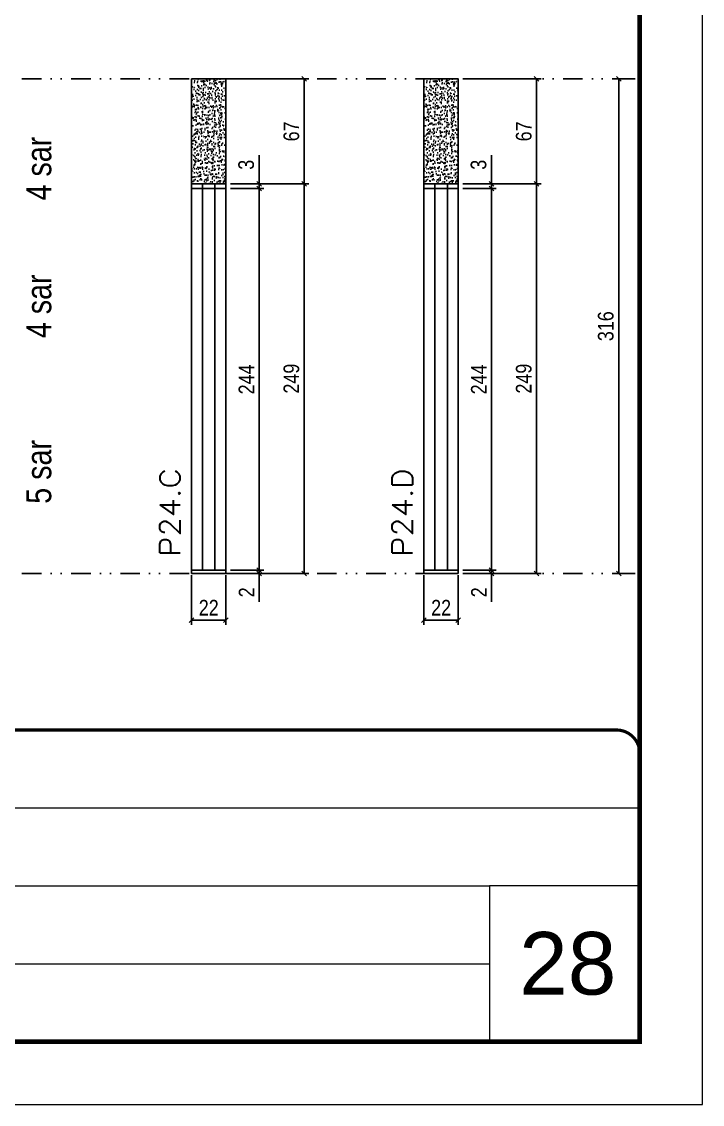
# Model space of a CAD drawing. Extents: x 14400 to 24104, y -21631 to 6985.
# Drawn here: x 20232 to 20667, y -957 to -265 of the extents above; entities that cross this region are included whole.
import ezdxf

# ---------------------------------------------------------------- set-up
doc = ezdxf.new("R2010")
doc.units = 0
for name, pattern in [('CONTINUO', [0]), ('DASHED', [0.75, 0.5, -0.25]), ('DIVIDE2', [0.625, 0.25, -0.125, 0, -0.125, 0, -0.125])]:
    doc.linetypes.add(name, pattern=pattern)
for name, color, linetype, lineweight in [('CARIMBO', 255, 'Continuous', 9), ('Folhas', 255, 'Continuous', 9), ('SARRAFO DE PRESSAO', 251, 'DASHED', 9), ('Texto Seção', 7, 'Continuous', 15)]:
    doc.layers.add(name, color=color, linetype=linetype, lineweight=lineweight)
for name, color, linetype in [('COTA', 241, 'Continuous'), ('NOMENCLATURA', 7, 'Continuous'), ('Nível', 160, 'Continuous'), ('Painéis', 200, 'Continuous'), ('SARR_2.2x7', 40, 'Continuous')]:
    doc.layers.add(name, color=color, linetype=linetype)
doc.styles.add('ARIAL', font='arial.ttf')
doc.styles.add('ARIAL_NARROW', font='ARIALN.TTF', dxfattribs={"height": 0.2})
doc.styles.add('COTA TECNICA', font='techl___.ttf', dxfattribs={"height": 10})
doc.styles.add('COTA TECNICA-50', font='techl___.ttf', dxfattribs={"height": 10})
doc.styles.add('REGUA-120', font='ROMANS.shx', dxfattribs={"height": 15})
doc.dimstyles.new('COTA PAINEL-50', dxfattribs={"dimtxt": 10, "dimasz": 3, "dimexe": 3, "dimexo": 3, "dimgap": 3, "dimtad": 1, "dimdec": 1, "dimzin": 12, "dimdsep": 46, "dimtxsty": 'COTA TECNICA-50', "dimblk1": 'OBLIQUE', "dimblk2": 'OBLIQUE', "dimsah": 1, "dimcen": 0.9, "dimclrd": 4, "dimclre": 4, "dimclrt": 240, "dimadec": 1, "dimazin": 3, "dimtfac": 1, "dimtdec": 1, "dimtmove": 0, "dimatfit": 3, "dimfxl": 1, "dimtolj": 1, "dimtzin": 12, "dimarcsym": 0})
doc.dimstyles.new('PAINEL', dxfattribs={"dimtxt": 10, "dimasz": 3, "dimexe": 3, "dimexo": 3, "dimgap": 3, "dimtad": 1, "dimdec": 1, "dimzin": 12, "dimdsep": 46, "dimtxsty": 'COTA TECNICA', "dimblk1": 'OBLIQUE', "dimblk2": 'OBLIQUE', "dimsah": 1, "dimcen": 0.9, "dimclrd": 4, "dimclre": 4, "dimclrt": 240, "dimadec": 1, "dimazin": 3, "dimtfac": 1, "dimtdec": 1, "dimtmove": 0, "dimatfit": 3, "dimfxl": 1, "dimtolj": 1, "dimtzin": 12, "dimarcsym": 0})

# ---------------------------------------------------------------- blocks, each defined once
blk = doc.blocks.new('9999999999')
at = {"color": 30, "linetype": 'CONTINUO'}
for p, q in [((98564.56, 34379.64), (99583.98, 34379.64)), ((98564.56, 34329.83), (99487.98, 34329.83)), ((99583.98, 34329.83), (99487.98, 34329.83)), ((99487.98, 34329.83), (99487.98, 34230.21)), ((98564.56, 34280.02), (99487.98, 34280.02))]:
    blk.add_line(p, q, dxfattribs=at)
at = {"color": 30, "linetype": 'CONTINUO', "const_width": 2}
blk.add_lwpolyline([(99583.98, 34230.21), (99583.98, 34414.45, 0.414214), (99568.98, 34429.45), (98228.98, 34429.45, 0.414214), (98213.98, 34414.45), (98213.98, 34245.21, 0.414214), (98228.98, 34230.21), (99583.98, 34230.21)], format="xyb", dxfattribs=at)
at = {"layer": 'Folhas'}
blk.add_lwpolyline([(98138.98, 34190.21), (99623.98, 34190.21), (99623.98, 35240.21), (98138.98, 35240.21)], close=True, dxfattribs=at)
at = {"layer": 'Folhas', "color": 30, "const_width": 3}
blk.add_lwpolyline([(98213.98, 34230.21), (99583.98, 34230.21), (99583.98, 35200.21), (98213.98, 35200.21)], close=True, dxfattribs=at)
blk = doc.blocks.new('_Oblique')
at = {"color": 0, "linetype": 'ByBlock', "lineweight": -2}
blk.add_line((-0.5, -0.5), (0.5, 0.5), dxfattribs=at)
blk = doc.blocks.new('*D1544')
at = {"layer": 'COTA', "color": 4, "lineweight": -2, "transparency": 16777216}
for p, q in [((20623.97, -301.44), (20610.47, -301.44)), ((20613.47, -617.44), (20613.47, -301.44)), ((20623.97, -617.44), (20610.47, -617.44))]:
    blk.add_line(p, q, dxfattribs=at)
at = {"layer": 'Defpoints', "color": 0, "transparency": 16777216}
for p in [(20613.47, -301.44), (20626.97, -301.44), (20626.97, -617.44)]:
    blk.add_point(p, dxfattribs=at)
at = {"layer": 'COTA', "color": 4, "lineweight": -2, "transparency": 16777216, "xscale": 3, "yscale": 3, "zscale": 3}
for p, rotation in [((20613.47, -301.44), 90), ((20613.47, -617.44), 270)]:
    blk.add_blockref('_Oblique', p, dxfattribs=dict(at, rotation=rotation))
at = {"layer": 'COTA', "color": 240, "transparency": 16777216, "insert": (20605.25, -459.44), "char_height": 10, "attachment_point": 5, "rotation": 90, "style": 'COTA TECNICA'}
blk.add_mtext('\\A1;316', dxfattribs=at)
blk = doc.blocks.new('*D1575')
at = {"layer": 'COTA', "color": 4, "lineweight": -2, "transparency": 16777216}
for p, q in [((20340.34, -618.44), (20340.34, -650.33)), ((20362.34, -618.44), (20362.34, -650.33)), ((20340.34, -647.33), (20362.34, -647.33))]:
    blk.add_line(p, q, dxfattribs=at)
at = {"layer": 'Defpoints', "color": 0, "transparency": 16777216}
for p in [(20340.34, -615.44), (20362.34, -615.44), (20362.34, -647.33)]:
    blk.add_point(p, dxfattribs=at)
at = {"layer": 'COTA', "color": 4, "lineweight": -2, "transparency": 16777216, "xscale": 3, "yscale": 3, "zscale": 3, "rotation": 180}
blk.add_blockref('_Oblique', (20340.34, -647.33), dxfattribs=at)
at = {"layer": 'COTA', "color": 4, "lineweight": -2, "transparency": 16777216, "xscale": 3, "yscale": 3, "zscale": 3}
blk.add_blockref('_Oblique', (20362.34, -647.33), dxfattribs=at)
at = {"layer": 'COTA', "color": 240, "transparency": 16777216, "insert": (20351.34, -639.33), "char_height": 10, "attachment_point": 5, "style": 'COTA TECNICA'}
blk.add_mtext('\\A1;22', dxfattribs=at)
blk = doc.blocks.new('*D1576')
at = {"layer": 'COTA', "color": 4, "lineweight": -2, "transparency": 16777216}
for p, q in [((20365.34, -615.44), (20386.54, -615.44)), ((20383.54, -615.44), (20383.54, -612.44)), ((20383.54, -615.44), (20383.54, -617.44)), ((20365.34, -617.44), (20386.54, -617.44)), ((20383.54, -617.44), (20383.54, -635.55))]:
    blk.add_line(p, q, dxfattribs=at)
at = {"layer": 'Defpoints', "color": 0, "transparency": 16777216}
for p in [(20362.34, -615.44), (20383.54, -615.44), (20362.34, -617.44)]:
    blk.add_point(p, dxfattribs=at)
at = {"layer": 'COTA', "color": 4, "lineweight": -2, "transparency": 16777216, "xscale": 3, "yscale": 3, "zscale": 3}
for p, rotation in [((20383.54, -615.44), 270), ((20383.54, -617.44), 90)]:
    blk.add_blockref('_Oblique', p, dxfattribs=dict(at, rotation=rotation))
at = {"layer": 'COTA', "color": 240, "transparency": 16777216, "insert": (20375.54, -629.5), "char_height": 10, "attachment_point": 5, "rotation": 90, "style": 'COTA TECNICA-50'}
blk.add_mtext('\\A1;2', dxfattribs=at)
blk = doc.blocks.new('*D1577')
at = {"layer": 'COTA', "color": 4, "lineweight": -2, "transparency": 16777216}
for p, q in [((20365.34, -368.44), (20415.33, -368.44)), ((20412.33, -617.44), (20412.33, -368.44)), ((20365.34, -617.44), (20415.33, -617.44))]:
    blk.add_line(p, q, dxfattribs=at)
at = {"layer": 'Defpoints', "color": 0, "transparency": 16777216}
for p in [(20362.34, -368.44), (20412.33, -368.44), (20362.34, -617.44)]:
    blk.add_point(p, dxfattribs=at)
at = {"layer": 'COTA', "color": 4, "lineweight": -2, "transparency": 16777216, "xscale": 3, "yscale": 3, "zscale": 3}
for p, rotation in [((20412.33, -368.44), 90), ((20412.33, -617.44), 270)]:
    blk.add_blockref('_Oblique', p, dxfattribs=dict(at, rotation=rotation))
at = {"layer": 'COTA', "color": 240, "transparency": 16777216, "insert": (20404.23, -492.94), "char_height": 10, "attachment_point": 5, "rotation": 90, "style": 'COTA TECNICA-50'}
blk.add_mtext('\\A1;249', dxfattribs=at)
blk = doc.blocks.new('*D1581')
at = {"layer": 'COTA', "color": 4, "lineweight": -2, "transparency": 16777216}
for p, q in [((20365.34, -301.44), (20415.33, -301.44)), ((20412.33, -368.44), (20412.33, -301.44)), ((20365.34, -368.44), (20415.33, -368.44))]:
    blk.add_line(p, q, dxfattribs=at)
at = {"layer": 'Defpoints', "color": 0, "transparency": 16777216}
for p in [(20362.34, -301.44), (20412.33, -301.44), (20362.34, -368.44)]:
    blk.add_point(p, dxfattribs=at)
at = {"layer": 'COTA', "color": 4, "lineweight": -2, "transparency": 16777216, "xscale": 3, "yscale": 3, "zscale": 3}
for p, rotation in [((20412.33, -301.44), 90), ((20412.33, -368.44), 270)]:
    blk.add_blockref('_Oblique', p, dxfattribs=dict(at, rotation=rotation))
at = {"layer": 'COTA', "color": 240, "transparency": 16777216, "insert": (20404.23, -334.94), "char_height": 10, "attachment_point": 5, "rotation": 90, "style": 'COTA TECNICA'}
blk.add_mtext('\\A1;67', dxfattribs=at)
blk = doc.blocks.new('*D1582')
at = {"layer": 'COTA', "color": 4, "lineweight": -2, "transparency": 16777216}
for p, q in [((20365.34, -371.44), (20386.54, -371.44)), ((20383.54, -615.44), (20383.54, -371.44)), ((20365.34, -615.44), (20386.54, -615.44))]:
    blk.add_line(p, q, dxfattribs=at)
at = {"layer": 'Defpoints', "color": 0, "transparency": 16777216}
for p in [(20362.34, -371.44), (20383.54, -371.44), (20362.34, -615.44)]:
    blk.add_point(p, dxfattribs=at)
at = {"layer": 'COTA', "color": 4, "lineweight": -2, "transparency": 16777216, "xscale": 3, "yscale": 3, "zscale": 3}
for p, rotation in [((20383.54, -371.44), 90), ((20383.54, -615.44), 270)]:
    blk.add_blockref('_Oblique', p, dxfattribs=dict(at, rotation=rotation))
at = {"layer": 'COTA', "color": 240, "transparency": 16777216, "insert": (20375.46, -493.44), "char_height": 10, "attachment_point": 5, "rotation": 90, "style": 'COTA TECNICA'}
blk.add_mtext('\\A1;244', dxfattribs=at)
blk = doc.blocks.new('*D1583')
at = {"layer": 'COTA', "color": 4, "lineweight": -2, "transparency": 16777216}
for p, q in [((20383.54, -368.44), (20383.54, -350.11)), ((20365.34, -368.44), (20386.54, -368.44)), ((20365.34, -371.44), (20386.54, -371.44)), ((20383.54, -371.44), (20383.54, -368.44)), ((20383.54, -371.44), (20383.54, -374.44))]:
    blk.add_line(p, q, dxfattribs=at)
at = {"layer": 'Defpoints', "color": 0, "transparency": 16777216}
for p in [(20362.34, -368.44), (20362.34, -371.44), (20383.54, -368.44)]:
    blk.add_point(p, dxfattribs=at)
at = {"layer": 'COTA', "color": 4, "lineweight": -2, "transparency": 16777216, "xscale": 3, "yscale": 3, "zscale": 3}
for p, rotation in [((20383.54, -368.44), 270), ((20383.54, -371.44), 90)]:
    blk.add_blockref('_Oblique', p, dxfattribs=dict(at, rotation=rotation))
at = {"layer": 'COTA', "color": 240, "transparency": 16777216, "insert": (20375.32, -356.27), "char_height": 10, "attachment_point": 5, "rotation": 90, "style": 'COTA TECNICA'}
blk.add_mtext('\\A1;3', dxfattribs=at)
blk = doc.blocks.new('*D1578')
at = {"layer": 'COTA', "color": 4, "lineweight": -2, "transparency": 16777216}
for p, q in [((20488.92, -618.44), (20488.92, -650.33)), ((20510.92, -618.44), (20510.92, -650.33)), ((20488.92, -647.33), (20510.92, -647.33))]:
    blk.add_line(p, q, dxfattribs=at)
at = {"layer": 'Defpoints', "color": 0, "transparency": 16777216}
for p in [(20488.92, -615.44), (20510.92, -615.44), (20510.92, -647.33)]:
    blk.add_point(p, dxfattribs=at)
at = {"layer": 'COTA', "color": 4, "lineweight": -2, "transparency": 16777216, "xscale": 3, "yscale": 3, "zscale": 3, "rotation": 180}
blk.add_blockref('_Oblique', (20488.92, -647.33), dxfattribs=at)
at = {"layer": 'COTA', "color": 4, "lineweight": -2, "transparency": 16777216, "xscale": 3, "yscale": 3, "zscale": 3}
blk.add_blockref('_Oblique', (20510.92, -647.33), dxfattribs=at)
at = {"layer": 'COTA', "color": 240, "transparency": 16777216, "insert": (20499.92, -639.33), "char_height": 10, "attachment_point": 5, "style": 'COTA TECNICA'}
blk.add_mtext('\\A1;22', dxfattribs=at)
blk = doc.blocks.new('*D1579')
at = {"layer": 'COTA', "color": 4, "lineweight": -2, "transparency": 16777216}
for p, q in [((20513.92, -615.44), (20535.12, -615.44)), ((20532.12, -615.44), (20532.12, -612.44)), ((20532.12, -615.44), (20532.12, -617.44)), ((20513.92, -617.44), (20535.12, -617.44)), ((20532.12, -617.44), (20532.12, -635.55))]:
    blk.add_line(p, q, dxfattribs=at)
at = {"layer": 'Defpoints', "color": 0, "transparency": 16777216}
for p in [(20510.92, -615.44), (20532.12, -615.44), (20510.92, -617.44)]:
    blk.add_point(p, dxfattribs=at)
at = {"layer": 'COTA', "color": 4, "lineweight": -2, "transparency": 16777216, "xscale": 3, "yscale": 3, "zscale": 3}
for p, rotation in [((20532.12, -615.44), 270), ((20532.12, -617.44), 90)]:
    blk.add_blockref('_Oblique', p, dxfattribs=dict(at, rotation=rotation))
at = {"layer": 'COTA', "color": 240, "transparency": 16777216, "insert": (20524.12, -629.5), "char_height": 10, "attachment_point": 5, "rotation": 90, "style": 'COTA TECNICA-50'}
blk.add_mtext('\\A1;2', dxfattribs=at)
blk = doc.blocks.new('*D1580')
at = {"layer": 'COTA', "color": 4, "lineweight": -2, "transparency": 16777216}
for p, q in [((20513.92, -368.44), (20563.91, -368.44)), ((20560.91, -617.44), (20560.91, -368.44)), ((20513.92, -617.44), (20563.91, -617.44))]:
    blk.add_line(p, q, dxfattribs=at)
at = {"layer": 'Defpoints', "color": 0, "transparency": 16777216}
for p in [(20510.92, -368.44), (20560.91, -368.44), (20510.92, -617.44)]:
    blk.add_point(p, dxfattribs=at)
at = {"layer": 'COTA', "color": 4, "lineweight": -2, "transparency": 16777216, "xscale": 3, "yscale": 3, "zscale": 3}
for p, rotation in [((20560.91, -368.44), 90), ((20560.91, -617.44), 270)]:
    blk.add_blockref('_Oblique', p, dxfattribs=dict(at, rotation=rotation))
at = {"layer": 'COTA', "color": 240, "transparency": 16777216, "insert": (20552.81, -492.94), "char_height": 10, "attachment_point": 5, "rotation": 90, "style": 'COTA TECNICA-50'}
blk.add_mtext('\\A1;249', dxfattribs=at)
blk = doc.blocks.new('*D1584')
at = {"layer": 'COTA', "color": 4, "lineweight": -2, "transparency": 16777216}
for p, q in [((20513.92, -301.44), (20563.91, -301.44)), ((20560.91, -368.44), (20560.91, -301.44)), ((20513.92, -368.44), (20563.91, -368.44))]:
    blk.add_line(p, q, dxfattribs=at)
at = {"layer": 'Defpoints', "color": 0, "transparency": 16777216}
for p in [(20510.92, -301.44), (20560.91, -301.44), (20510.92, -368.44)]:
    blk.add_point(p, dxfattribs=at)
at = {"layer": 'COTA', "color": 4, "lineweight": -2, "transparency": 16777216, "xscale": 3, "yscale": 3, "zscale": 3}
for p, rotation in [((20560.91, -301.44), 90), ((20560.91, -368.44), 270)]:
    blk.add_blockref('_Oblique', p, dxfattribs=dict(at, rotation=rotation))
at = {"layer": 'COTA', "color": 240, "transparency": 16777216, "insert": (20552.81, -334.94), "char_height": 10, "attachment_point": 5, "rotation": 90, "style": 'COTA TECNICA'}
blk.add_mtext('\\A1;67', dxfattribs=at)
blk = doc.blocks.new('*D1585')
at = {"layer": 'COTA', "color": 4, "lineweight": -2, "transparency": 16777216}
for p, q in [((20513.92, -371.44), (20535.12, -371.44)), ((20532.12, -615.44), (20532.12, -371.44)), ((20513.92, -615.44), (20535.12, -615.44))]:
    blk.add_line(p, q, dxfattribs=at)
at = {"layer": 'Defpoints', "color": 0, "transparency": 16777216}
for p in [(20510.92, -371.44), (20532.12, -371.44), (20510.92, -615.44)]:
    blk.add_point(p, dxfattribs=at)
at = {"layer": 'COTA', "color": 4, "lineweight": -2, "transparency": 16777216, "xscale": 3, "yscale": 3, "zscale": 3}
for p, rotation in [((20532.12, -371.44), 90), ((20532.12, -615.44), 270)]:
    blk.add_blockref('_Oblique', p, dxfattribs=dict(at, rotation=rotation))
at = {"layer": 'COTA', "color": 240, "transparency": 16777216, "insert": (20524.04, -493.44), "char_height": 10, "attachment_point": 5, "rotation": 90, "style": 'COTA TECNICA'}
blk.add_mtext('\\A1;244', dxfattribs=at)
blk = doc.blocks.new('*D1586')
at = {"layer": 'COTA', "color": 4, "lineweight": -2, "transparency": 16777216}
for p, q in [((20532.12, -368.44), (20532.12, -350.11)), ((20513.92, -368.44), (20535.12, -368.44)), ((20513.92, -371.44), (20535.12, -371.44)), ((20532.12, -371.44), (20532.12, -368.44)), ((20532.12, -371.44), (20532.12, -374.44))]:
    blk.add_line(p, q, dxfattribs=at)
at = {"layer": 'Defpoints', "color": 0, "transparency": 16777216}
for p in [(20510.92, -368.44), (20510.92, -371.44), (20532.12, -368.44)]:
    blk.add_point(p, dxfattribs=at)
at = {"layer": 'COTA', "color": 4, "lineweight": -2, "transparency": 16777216, "xscale": 3, "yscale": 3, "zscale": 3}
for p, rotation in [((20532.12, -368.44), 270), ((20532.12, -371.44), 90)]:
    blk.add_blockref('_Oblique', p, dxfattribs=dict(at, rotation=rotation))
at = {"layer": 'COTA', "color": 240, "transparency": 16777216, "insert": (20523.9, -356.27), "char_height": 10, "attachment_point": 5, "rotation": 90, "style": 'COTA TECNICA'}
blk.add_mtext('\\A1;3', dxfattribs=at)

msp = doc.modelspace()

# ---------------------------------------------------------------- hatches: boundary and pattern name
at = {"layer": 'COTA'}
h = msp.add_hatch(dxfattribs=at)
h.set_pattern_fill('AR-CONC', color=256, scale=0.03)
h.set_pattern_definition([(50, (1600.2907, -4594.3004), (5.4655401, -0.4781726), [0.5715, -6.2865]), (355, (1600.2907, -4594.3004), (-1.0573026, 5.7317054), [0.4572, -5.0292175]), (100.451445, (1600.746, -4594.3403), (4.4082374, 5.2535326), [0.4857003, -5.3427073]), (46.1842, (1600.291, -4592.7764), (8.1323712, -1.2612698), [0.85725, -9.42975]), (96.635558, (1600.968, -4592.8815), (7.122124, 7.4227837), [0.7285507, -8.0140682]), (351.18415, (1600.291, -4592.7764), (7.122124, 7.4227837), [0.685799, -7.543792]), (21, (1601.0527, -4593.1574), (4.5484317, -3.0679559), [0.5715, -6.2865]), (326, (1601.0527, -4593.1574), (1.8540609, 5.525639), [0.4572, -5.0292]), (71.451445, (1601.4317, -4593.413), (6.4024926, 2.457683), [0.4857003, -5.3426981]), (37.5, (1600.2907, -4594.3004), (0.0926581, 2.53665117), [0, -4.96824, 0, -5.1054, 0, -5.04825]), (7.5, (1600.2907, -4594.3004), (2.00458988, 3.00541724), [0, -2.91084, 0, -4.85394, 0, -1.92405]), (327.5, (1598.5914, -4594.3004), (4.06771786, -0.17186232), [0, -1.905, 0, -5.9436, 0, -7.8867]), (317.5, (1597.8294, -4594.3004), (4.44387544, 0.7627947), [0, -2.4765, 0, -3.94716, 0, -5.6007])])
h.paths.add_polyline_path([(20362.34, -301.44), (20340.34, -301.44), (20340.34, -368.44), (20362.34, -368.44)])
h = msp.add_hatch(dxfattribs=at)
h.set_pattern_fill('AR-CONC', color=256, scale=0.03)
h.set_pattern_definition([(50, (1748.8694, -4594.3004), (5.4655401, -0.4781726), [0.5715, -6.2865]), (355, (1748.8694, -4594.3004), (-1.0573026, 5.7317054), [0.4572, -5.0292175]), (100.451445, (1749.325, -4594.3403), (4.4082374, 5.2535326), [0.4857003, -5.3427073]), (46.1842, (1748.8694, -4592.7764), (8.1323712, -1.2612698), [0.85725, -9.42975]), (96.635558, (1749.547, -4592.8815), (7.122124, 7.4227837), [0.7285507, -8.0140682]), (351.18415, (1748.869, -4592.7764), (7.122124, 7.4227837), [0.685799, -7.543792]), (21, (1749.6314, -4593.1574), (4.5484317, -3.0679559), [0.5715, -6.2865]), (326, (1749.6314, -4593.1574), (1.8540609, 5.525639), [0.4572, -5.0292]), (71.451445, (1750.0104, -4593.413), (6.4024926, 2.457683), [0.4857003, -5.3426981]), (37.5, (1748.8694, -4594.3004), (0.0926581, 2.53665117), [0, -4.96824, 0, -5.1054, 0, -5.04825]), (7.5, (1748.8694, -4594.3004), (2.00458988, 3.00541724), [0, -2.91084, 0, -4.85394, 0, -1.92405]), (327.5, (1747.1701, -4594.3004), (4.06771786, -0.17186232), [0, -1.905, 0, -5.9436, 0, -7.8867]), (317.5, (1746.408, -4594.3004), (4.44387544, 0.7627947), [0, -2.4765, 0, -3.94716, 0, -5.6007])])
h.paths.add_polyline_path([(20510.92, -301.44), (20488.92, -301.44), (20488.92, -368.44), (20510.92, -368.44)])

# ---------------------------------------------------------------- linework, layer by layer
for points in [[(20340.34, -368.44), (20362.34, -368.44), (20362.34, -301.44), (20340.34, -301.44)], [(20488.92, -368.44), (20510.92, -368.44), (20510.92, -301.44), (20488.92, -301.44)]]:
    msp.add_lwpolyline(points, close=True, dxfattribs=at)
at = {"layer": 'Nível', "color": 4, "linetype": 'DIVIDE2', "ltscale": 50}
for p, q in [((19256.97, -301.44), (20626.97, -301.44)), ((19256.97, -617.44), (20626.97, -617.44))]:
    msp.add_line(p, q, dxfattribs=at)
at = {"layer": 'Painéis'}
for p, q in [((20340.34, -368.44), (20340.34, -615.44)), ((20340.34, -368.44), (20362.34, -368.44)), ((20340.34, -371.44), (20362.34, -371.44)), ((20362.34, -368.44), (20362.34, -615.44)), ((20488.92, -368.44), (20488.92, -615.44)), ((20488.92, -368.44), (20510.92, -368.44)), ((20488.92, -371.44), (20510.92, -371.44)), ((20510.92, -368.44), (20510.92, -615.44)), ((20340.34, -615.44), (20362.34, -615.44)), ((20340.34, -617.44), (20340.34, -615.44)), ((20362.34, -615.44), (20362.34, -617.44)), ((20488.92, -615.44), (20510.92, -615.44)), ((20488.92, -617.44), (20488.92, -615.44)), ((20510.92, -615.44), (20510.92, -617.44)), ((20362.34, -617.44), (20340.34, -617.44)), ((20510.92, -617.44), (20488.92, -617.44))]:
    msp.add_line(p, q, dxfattribs=at)
at = {"layer": 'SARR_2.2x7'}
for p, q in [((20347.34, -368.44), (20347.34, -615.44)), ((20355.34, -368.44), (20355.34, -615.44)), ((20495.92, -368.44), (20495.92, -615.44)), ((20503.92, -368.44), (20503.92, -615.44))]:
    msp.add_line(p, q, dxfattribs=at)

# ---------------------------------------------------------------- block references
at = {"layer": 'SARRAFO DE PRESSAO', "color": 6, "linetype": 'ByBlock'}
msp.add_blockref('9999999999', (-78957.01, -35146.93), dxfattribs=at)

# ---------------------------------------------------------------- texts
at = {"layer": 'CARIMBO', "style": 'ARIAL'}
msp.add_text('28', height=40, dxfattribs=at).set_placement((20549.83, -886.58))
at = {"layer": 'NOMENCLATURA', "style": 'ARIAL_NARROW'}
for s, p in [('4 sar', (20250.65, -379.08)), ('4 sar', (20250.65, -467.08)), ('5 sar', (20250.65, -572.92))]:
    msp.add_text(s, height=16, rotation=90, dxfattribs=at).set_placement(p)
at = {"layer": 'Texto Seção', "style": 'REGUA-120', "width": 1.1}
for s, p in [('P24.C', (20333.09, -606.68)), ('P24.D', (20481.67, -606.68))]:
    msp.add_text(s, height=13, rotation=90, dxfattribs=at).set_placement(p)

# ---------------------------------------------------------------- dimensions: what is measured, and where the dimension line sits
at = {"layer": 'COTA'}
for base, p1, p2, dimstyle, picture, middle in [((20412.33, -301.44), (20362.34, -368.44), (20362.34, -301.44), 'PAINEL', '*D1581', (20404.23, -334.94)), ((20560.91, -301.44), (20510.92, -368.44), (20510.92, -301.44), 'PAINEL', '*D1584', (20552.81, -334.94)), ((20613.47, -301.44), (20626.97, -617.44), (20626.97, -301.44), 'PAINEL', '*D1544', (20605.25, -459.44)), ((20383.54, -368.44), (20362.34, -371.44), (20362.34, -368.44), 'PAINEL', '*D1583', (20375.32, -356.27)), ((20532.12, -368.44), (20510.92, -371.44), (20510.92, -368.44), 'PAINEL', '*D1586', (20523.9, -356.27)), ((20412.33, -368.44), (20362.34, -617.44), (20362.34, -368.44), 'COTA PAINEL-50', '*D1577', (20404.23, -492.94)), ((20383.54, -371.44), (20362.34, -615.44), (20362.34, -371.44), 'PAINEL', '*D1582', (20375.46, -493.44)), ((20560.91, -368.44), (20510.92, -617.44), (20510.92, -368.44), 'COTA PAINEL-50', '*D1580', (20552.81, -492.94)), ((20532.12, -371.44), (20510.92, -615.44), (20510.92, -371.44), 'PAINEL', '*D1585', (20524.04, -493.44))]:
    dim = msp.add_linear_dim(base=base, p1=p1, p2=p2, angle=90, dimstyle=dimstyle, dxfattribs=at)
    dim.commit()
    dim.dimension.update_dxf_attribs({"geometry": picture, "text_midpoint": middle})
for base, p1, p2, picture, middle in [((20362.34, -647.33), (20340.34, -615.44), (20362.34, -615.44), '*D1575', (20351.34, -639.33)), ((20510.92, -647.33), (20488.92, -615.44), (20510.92, -615.44), '*D1578', (20499.92, -639.33))]:
    dim = msp.add_linear_dim(base=base, p1=p1, p2=p2, dimstyle='PAINEL', override={"dimarcsym": 2}, dxfattribs=at)
    dim.commit()
    dim.dimension.update_dxf_attribs({"geometry": picture, "text_midpoint": middle})
for base, p1, p2, picture, middle in [((20383.54, -615.44), (20362.34, -617.44), (20362.34, -615.44), '*D1576', (20383.54, -629.5)), ((20532.12, -615.44), (20510.92, -617.44), (20510.92, -615.44), '*D1579', (20532.12, -629.5))]:
    dim = msp.add_linear_dim(base=base, p1=p1, p2=p2, angle=90, dimstyle='COTA PAINEL-50', dxfattribs=at)
    dim.commit()
    dim.dimension.update_dxf_attribs({"geometry": picture, "text_midpoint": middle, "dimtype": 160})

doc.saveas('drawing.dxf')
